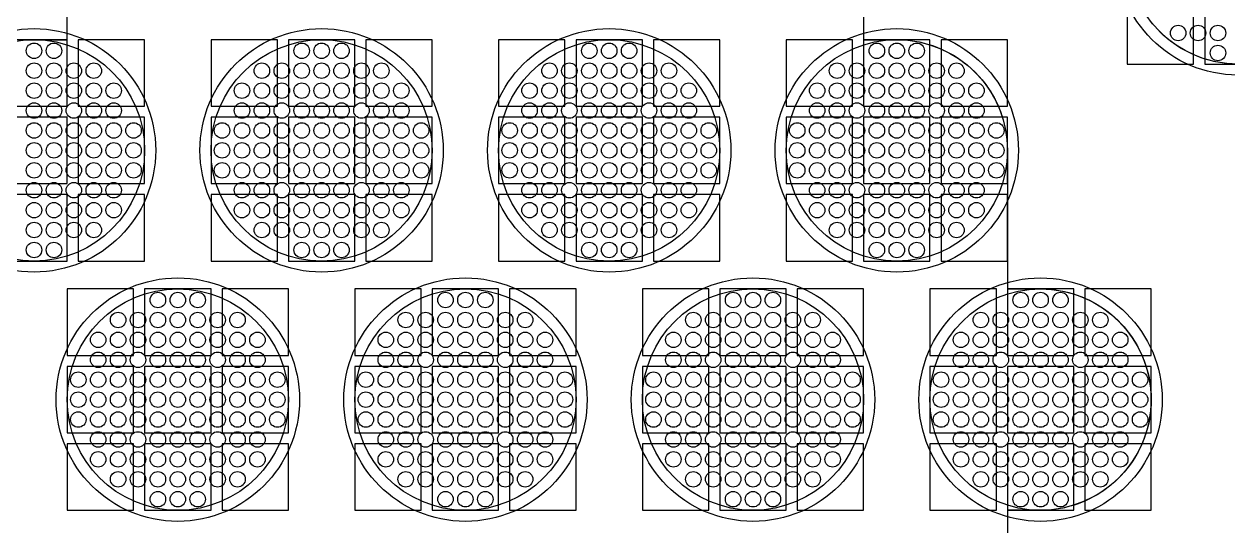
# Model space of a CAD drawing. Extents: x -49 to 54, y -38 to 38.
# Drawn here: x -21.04 to -15.6, y 1 to 3.27 of the extents above; entities that cross this region are included whole.
import ezdxf

# ---------------------------------------------------------------- set-up
doc = ezdxf.new("R2010")
doc.units = 0
for name, color, linetype in [('BACK_LAYER', 5, 'CONTINUOUS'), ('COND_LAYER_LOWER_ELECTRODE', 6, 'CONTINUOUS'), ('CONDUCTIVE_LAYER_BACK_LAYER', 2, 'CONTINUOUS'), ('EMITTER', 3, 'CONTINUOUS'), ('LOWER_ELECTRODE', 1, 'CONTINUOUS')]:
    doc.layers.add(name, color=color, linetype=linetype)

msp = doc.modelspace()

# ---------------------------------------------------------------- linework, layer by layer
at = {"layer": 'BACK_LAYER'}
for points in [[(-16.0546, 3.087), (-15.7546, 3.087), (-15.7546, 3.387), (-16.0546, 3.387)], [(-15.7046, 3.087), (-15.4046, 3.087), (-15.4046, 3.387), (-15.7046, 3.387)], [(-21.1465, 2.8968), (-20.8465, 2.8968), (-20.8465, 3.1968), (-21.1465, 3.1968)], [(-20.7965, 2.8968), (-20.4965, 2.8968), (-20.4965, 3.1968), (-20.7965, 3.1968)], [(-20.1965, 2.8968), (-19.8965, 2.8968), (-19.8965, 3.1968), (-20.1965, 3.1968)], [(-19.8465, 2.8968), (-19.5465, 2.8968), (-19.5465, 3.1968), (-19.8465, 3.1968)], [(-19.4965, 2.8968), (-19.1965, 2.8968), (-19.1965, 3.1968), (-19.4965, 3.1968)], [(-18.8965, 2.8968), (-18.5965, 2.8968), (-18.5965, 3.1968), (-18.8965, 3.1968)], [(-18.5465, 2.8968), (-18.2465, 2.8968), (-18.2465, 3.1968), (-18.5465, 3.1968)], [(-18.1965, 2.8968), (-17.8965, 2.8968), (-17.8965, 3.1968), (-18.1965, 3.1968)], [(-17.5965, 2.8968), (-17.2965, 2.8968), (-17.2965, 3.1968), (-17.5965, 3.1968)], [(-17.2465, 2.8968), (-16.9465, 2.8968), (-16.9465, 3.1968), (-17.2465, 3.1968)], [(-16.8965, 2.8968), (-16.5965, 2.8968), (-16.5965, 3.1968), (-16.8965, 3.1968)], [(-21.1465, 2.5468), (-20.8465, 2.5468), (-20.8465, 2.8468), (-21.1465, 2.8468)], [(-20.7965, 2.5468), (-20.4965, 2.5468), (-20.4965, 2.8468), (-20.7965, 2.8468)], [(-20.1965, 2.5468), (-19.8965, 2.5468), (-19.8965, 2.8468), (-20.1965, 2.8468)], [(-19.8465, 2.5468), (-19.5465, 2.5468), (-19.5465, 2.8468), (-19.8465, 2.8468)], [(-19.4965, 2.5468), (-19.1965, 2.5468), (-19.1965, 2.8468), (-19.4965, 2.8468)], [(-18.8965, 2.5468), (-18.5965, 2.5468), (-18.5965, 2.8468), (-18.8965, 2.8468)], [(-18.5465, 2.5468), (-18.2465, 2.5468), (-18.2465, 2.8468), (-18.5465, 2.8468)], [(-18.1965, 2.5468), (-17.8965, 2.5468), (-17.8965, 2.8468), (-18.1965, 2.8468)], [(-17.5965, 2.5468), (-17.2965, 2.5468), (-17.2965, 2.8468), (-17.5965, 2.8468)], [(-17.2465, 2.5468), (-16.9465, 2.5468), (-16.9465, 2.8468), (-17.2465, 2.8468)], [(-16.8965, 2.5468), (-16.5965, 2.5468), (-16.5965, 2.8468), (-16.8965, 2.8468)], [(-21.1465, 2.1968), (-20.8465, 2.1968), (-20.8465, 2.4968), (-21.1465, 2.4968)], [(-20.7965, 2.1968), (-20.4965, 2.1968), (-20.4965, 2.4968), (-20.7965, 2.4968)], [(-20.1965, 2.1968), (-19.8965, 2.1968), (-19.8965, 2.4968), (-20.1965, 2.4968)], [(-19.8465, 2.1968), (-19.5465, 2.1968), (-19.5465, 2.4968), (-19.8465, 2.4968)], [(-19.4965, 2.1968), (-19.1965, 2.1968), (-19.1965, 2.4968), (-19.4965, 2.4968)], [(-18.8965, 2.1968), (-18.5965, 2.1968), (-18.5965, 2.4968), (-18.8965, 2.4968)], [(-18.5465, 2.1968), (-18.2465, 2.1968), (-18.2465, 2.4968), (-18.5465, 2.4968)], [(-18.1965, 2.1968), (-17.8965, 2.1968), (-17.8965, 2.4968), (-18.1965, 2.4968)], [(-17.5965, 2.1968), (-17.2965, 2.1968), (-17.2965, 2.4968), (-17.5965, 2.4968)], [(-17.2465, 2.1968), (-16.9465, 2.1968), (-16.9465, 2.4968), (-17.2465, 2.4968)], [(-16.8965, 2.1968), (-16.5965, 2.1968), (-16.5965, 2.4968), (-16.8965, 2.4968)], [(-20.8465, 1.7709), (-20.5465, 1.7709), (-20.5465, 2.0709), (-20.8465, 2.0709)], [(-20.4965, 1.7709), (-20.1965, 1.7709), (-20.1965, 2.0709), (-20.4965, 2.0709)], [(-20.1465, 1.7709), (-19.8465, 1.7709), (-19.8465, 2.0709), (-20.1465, 2.0709)], [(-19.5465, 1.7709), (-19.2465, 1.7709), (-19.2465, 2.0709), (-19.5465, 2.0709)], [(-19.1965, 1.7709), (-18.8965, 1.7709), (-18.8965, 2.0709), (-19.1965, 2.0709)], [(-18.8465, 1.7709), (-18.5465, 1.7709), (-18.5465, 2.0709), (-18.8465, 2.0709)], [(-18.2465, 1.7709), (-17.9465, 1.7709), (-17.9465, 2.0709), (-18.2465, 2.0709)], [(-17.8965, 1.7709), (-17.5965, 1.7709), (-17.5965, 2.0709), (-17.8965, 2.0709)], [(-17.5465, 1.7709), (-17.2465, 1.7709), (-17.2465, 2.0709), (-17.5465, 2.0709)], [(-16.9465, 1.7709), (-16.6465, 1.7709), (-16.6465, 2.0709), (-16.9465, 2.0709)], [(-16.5965, 1.7709), (-16.2965, 1.7709), (-16.2965, 2.0709), (-16.5965, 2.0709)], [(-16.2465, 1.7709), (-15.9465, 1.7709), (-15.9465, 2.0709), (-16.2465, 2.0709)], [(-20.8465, 1.4209), (-20.5465, 1.4209), (-20.5465, 1.7209), (-20.8465, 1.7209)], [(-20.4965, 1.4209), (-20.1965, 1.4209), (-20.1965, 1.7209), (-20.4965, 1.7209)], [(-20.1465, 1.4209), (-19.8465, 1.4209), (-19.8465, 1.7209), (-20.1465, 1.7209)], [(-19.5465, 1.4209), (-19.2465, 1.4209), (-19.2465, 1.7209), (-19.5465, 1.7209)], [(-19.1965, 1.4209), (-18.8965, 1.4209), (-18.8965, 1.7209), (-19.1965, 1.7209)], [(-18.8465, 1.4209), (-18.5465, 1.4209), (-18.5465, 1.7209), (-18.8465, 1.7209)], [(-18.2465, 1.4209), (-17.9465, 1.4209), (-17.9465, 1.7209), (-18.2465, 1.7209)], [(-17.8965, 1.4209), (-17.5965, 1.4209), (-17.5965, 1.7209), (-17.8965, 1.7209)], [(-17.5465, 1.4209), (-17.2465, 1.4209), (-17.2465, 1.7209), (-17.5465, 1.7209)], [(-16.9465, 1.4209), (-16.6465, 1.4209), (-16.6465, 1.7209), (-16.9465, 1.7209)], [(-16.5965, 1.4209), (-16.2965, 1.4209), (-16.2965, 1.7209), (-16.5965, 1.7209)], [(-16.2465, 1.4209), (-15.9465, 1.4209), (-15.9465, 1.7209), (-16.2465, 1.7209)], [(-20.8465, 1.0709), (-20.5465, 1.0709), (-20.5465, 1.3709), (-20.8465, 1.3709)], [(-20.4965, 1.0709), (-20.1965, 1.0709), (-20.1965, 1.3709), (-20.4965, 1.3709)], [(-20.1465, 1.0709), (-19.8465, 1.0709), (-19.8465, 1.3709), (-20.1465, 1.3709)], [(-19.5465, 1.0709), (-19.2465, 1.0709), (-19.2465, 1.3709), (-19.5465, 1.3709)], [(-19.1965, 1.0709), (-18.8965, 1.0709), (-18.8965, 1.3709), (-19.1965, 1.3709)], [(-18.8465, 1.0709), (-18.5465, 1.0709), (-18.5465, 1.3709), (-18.8465, 1.3709)], [(-18.2465, 1.0709), (-17.9465, 1.0709), (-17.9465, 1.3709), (-18.2465, 1.3709)], [(-17.8965, 1.0709), (-17.5965, 1.0709), (-17.5965, 1.3709), (-17.8965, 1.3709)], [(-17.5465, 1.0709), (-17.2465, 1.0709), (-17.2465, 1.3709), (-17.5465, 1.3709)], [(-16.9465, 1.0709), (-16.6465, 1.0709), (-16.6465, 1.3709), (-16.9465, 1.3709)], [(-16.5965, 1.0709), (-16.2965, 1.0709), (-16.2965, 1.3709), (-16.5965, 1.3709)], [(-16.2465, 1.0709), (-15.9465, 1.0709), (-15.9465, 1.3709), (-16.2465, 1.3709)]]:
    msp.add_lwpolyline(points, close=True, dxfattribs=at)
at = {"layer": 'COND_LAYER_LOWER_ELECTRODE'}
for centre in [(-15.5546, 3.587), (-20.9965, 2.6968), (-19.6965, 2.6968), (-18.3965, 2.6968), (-17.0965, 2.6968), (-20.3465, 1.5709), (-19.0465, 1.5709), (-17.7465, 1.5709), (-16.4465, 1.5709)]:
    msp.add_circle(centre, 0.55, dxfattribs=at)
at = {"layer": 'CONDUCTIVE_LAYER_BACK_LAYER'}
for points in [[(-21.0461, 3.1943), (-21.0263, 3.1959), (-21.0064, 3.1967), (-20.8465, 3.1967), (-20.8465, 3.8226)], [(-17.2465, 3.8226), (-17.2465, 3.1967), (-17.0866, 3.1967), (-17.0667, 3.1959), (-17.0469, 3.1943), (-17.0271, 3.1919), (-17.0075, 3.1888), (-16.988, 3.1849), (-16.9687, 3.1802), (-16.9496, 3.1747), (-16.9307, 3.1685), (-16.9121, 3.1615), (-16.8937, 3.1538), (-16.8757, 3.1454), (-16.8581, 3.1362), (-16.8408, 3.1264), (-16.8239, 3.1159), (-16.8075, 3.1047), (-16.7915, 3.0929), (-16.776, 3.0805), (-16.761, 3.0674), (-16.7465, 3.0538), (-16.7326, 3.0396), (-16.7192, 3.0249), (-16.7065, 3.0096), (-16.6943, 2.9939), (-16.6829, 2.9776), (-16.672, 2.961), (-16.6618, 2.9439), (-16.6524, 2.9264), (-16.6436, 2.9086), (-16.6355, 2.8904), (-16.6282, 2.8719), (-16.6216, 2.8532), (-16.6158, 2.8342), (-16.6107, 2.8149), (-16.6064, 2.7955), (-16.6028, 2.776), (-16.6001, 2.7563), (-16.5981, 2.7365), (-16.5969, 2.7166), (-16.5965, 2.6968), (-16.5965, 2.0708), (-16.4366, 2.0708), (-16.4167, 2.07), (-16.3969, 2.0685), (-16.3771, 2.0661), (-16.3575, 2.0629), (-16.338, 2.059), (-16.3187, 2.0543), (-16.2996, 2.0489), (-16.2807, 2.0426), (-16.2621, 2.0357), (-16.2437, 2.028), (-16.2257, 2.0195), (-16.2081, 2.0104), (-16.1908, 2.0006), (-16.1739, 1.9901), (-16.1575, 1.9789), (-16.1415, 1.9671), (-16.126, 1.9547), (-16.111, 1.9416), (-16.0965, 1.928), (-16.0826, 1.9138), (-16.0692, 1.899), (-16.0565, 1.8838), (-16.0443, 1.868), (-16.0329, 1.8518), (-16.022, 1.8351), (-16.0118, 1.8181), (-16.0024, 1.8006), (-15.9936, 1.7827), (-15.9855, 1.7646), (-15.9782, 1.7461), (-15.9716, 1.7273), (-15.9658, 1.7083), (-15.9607, 1.6891), (-15.9564, 1.6697), (-15.9528, 1.6501), (-15.9501, 1.6304), (-15.9481, 1.6107), (-15.9469, 1.5908), (-15.9465, 1.5709), (-15.9469, 1.5511), (-15.9481, 1.5312), (-15.9501, 1.5114), (-15.9528, 1.4917), (-15.9564, 1.4722), (-15.9607, 1.4528), (-15.9658, 1.4335), (-15.9716, 1.4145), (-15.9782, 1.3958), (-15.9855, 1.3773), (-15.9936, 1.3591), (-16.0024, 1.3413), (-16.0118, 1.3238), (-16.022, 1.3067), (-16.0329, 1.2901), (-16.0443, 1.2738), (-16.0565, 1.2581), (-16.0692, 1.2428), (-16.0826, 1.2281), (-16.0965, 1.2139), (-16.111, 1.2002), (-16.126, 1.1872), (-16.1415, 1.1748), (-16.1575, 1.1629), (-16.1739, 1.1518), (-16.1908, 1.1413), (-16.2081, 1.1314), (-16.2257, 1.1223), (-16.2437, 1.1139), (-16.2621, 1.1062), (-16.2807, 1.0992), (-16.2996, 1.093), (-16.3187, 1.0875), (-16.338, 1.0828), (-16.3575, 1.0789), (-16.3771, 1.0758), (-16.3969, 1.0734), (-16.4167, 1.0718), (-16.4366, 1.071), (-16.5965, 1.071), (-16.5965, 0.4451)], [(-15.5845, 3.0878), (-15.6043, 3.0894), (-15.624, 3.0918), (-15.6436, 3.0949), (-15.6631, 3.0989), (-15.6825, 3.1036), (-15.7016, 3.109), (-15.7205, 3.1152), (-15.7391, 3.1222), (-15.7574, 3.1299), (-15.7754, 3.1383), (-15.7931, 3.1475), (-15.8104, 3.1573), (-15.8272, 3.1678), (-15.8437, 3.179), (-15.8597, 3.1908), (-15.8752, 3.2032), (-15.8902, 3.2163), (-15.9047, 3.2299), (-15.9186, 3.2441), (-15.9319, 3.2588), (-15.9447, 3.2741)]]:
    msp.add_lwpolyline(points, dxfattribs=at)
at = {"layer": 'EMITTER'}
for centre in [(-15.5546, 3.587), (-20.9965, 2.6968), (-19.6965, 2.6968), (-18.3965, 2.6968), (-17.0965, 2.6968), (-20.3465, 1.5709), (-19.0465, 1.5709), (-17.7465, 1.5709), (-16.4465, 1.5709)]:
    msp.add_circle(centre, 0.5, dxfattribs=at)
at = {"layer": 'LOWER_ELECTRODE'}
for centre in [(-15.8246, 3.227), (-15.7346, 3.227), (-15.6446, 3.227), (-20.9965, 3.1468), (-20.9065, 3.1468), (-19.7865, 3.1468), (-19.6965, 3.1468), (-19.6065, 3.1468), (-18.4865, 3.1468), (-18.3965, 3.1468), (-18.3065, 3.1468), (-17.1865, 3.1468), (-17.0965, 3.1468), (-17.0065, 3.1468), (-15.6446, 3.137), (-20.9965, 3.0568), (-20.9065, 3.0568), (-20.8165, 3.0568), (-20.7265, 3.0568), (-19.9665, 3.0568), (-19.8765, 3.0568), (-19.7865, 3.0568), (-19.6965, 3.0568), (-19.6065, 3.0568), (-19.5165, 3.0568), (-19.4265, 3.0568), (-18.6665, 3.0568), (-18.5765, 3.0568), (-18.4865, 3.0568), (-18.3965, 3.0568), (-18.3065, 3.0568), (-18.2165, 3.0568), (-18.1265, 3.0568), (-17.3665, 3.0568), (-17.2765, 3.0568), (-17.1865, 3.0568), (-17.0965, 3.0568), (-17.0065, 3.0568), (-16.9165, 3.0568), (-16.8265, 3.0568), (-20.9965, 2.9668), (-20.9065, 2.9668), (-20.8165, 2.9668), (-20.7265, 2.9668), (-20.6365, 2.9668), (-20.0565, 2.9668), (-19.9665, 2.9668), (-19.8765, 2.9668), (-19.7865, 2.9668), (-19.6965, 2.9668), (-19.6065, 2.9668), (-19.5165, 2.9668), (-19.4265, 2.9668), (-19.3365, 2.9668), (-18.7565, 2.9668), (-18.6665, 2.9668), (-18.5765, 2.9668), (-18.4865, 2.9668), (-18.3965, 2.9668), (-18.3065, 2.9668), (-18.2165, 2.9668), (-18.1265, 2.9668), (-18.0365, 2.9668), (-17.4565, 2.9668), (-17.3665, 2.9668), (-17.2765, 2.9668), (-17.1865, 2.9668), (-17.0965, 2.9668), (-17.0065, 2.9668), (-16.9165, 2.9668), (-16.8265, 2.9668), (-16.7365, 2.9668), (-20.9965, 2.8768), (-20.9065, 2.8768), (-20.8165, 2.8768), (-20.7265, 2.8768), (-20.6365, 2.8768), (-20.0565, 2.8768), (-19.9665, 2.8768), (-19.8765, 2.8768), (-19.7865, 2.8768), (-19.6965, 2.8768), (-19.6065, 2.8768), (-19.5165, 2.8768), (-19.4265, 2.8768), (-19.3365, 2.8768), (-18.7565, 2.8768), (-18.6665, 2.8768), (-18.5765, 2.8768), (-18.4865, 2.8768), (-18.3965, 2.8768), (-18.3065, 2.8768), (-18.2165, 2.8768), (-18.1265, 2.8768), (-18.0365, 2.8768), (-17.4565, 2.8768), (-17.3665, 2.8768), (-17.2765, 2.8768), (-17.1865, 2.8768), (-17.0965, 2.8768), (-17.0065, 2.8768), (-16.9165, 2.8768), (-16.8265, 2.8768), (-16.7365, 2.8768), (-20.9965, 2.7868), (-20.9065, 2.7868), (-20.8165, 2.7868), (-20.7265, 2.7868), (-20.6365, 2.7868), (-20.5465, 2.7868), (-20.1465, 2.7868), (-20.0565, 2.7868), (-19.9665, 2.7868), (-19.8765, 2.7868), (-19.7865, 2.7868), (-19.6965, 2.7868), (-19.6065, 2.7868), (-19.5165, 2.7868), (-19.4265, 2.7868), (-19.3365, 2.7868), (-19.2465, 2.7868), (-18.8465, 2.7868), (-18.7565, 2.7868), (-18.6665, 2.7868), (-18.5765, 2.7868), (-18.4865, 2.7868), (-18.3965, 2.7868), (-18.3065, 2.7868), (-18.2165, 2.7868), (-18.1265, 2.7868), (-18.0365, 2.7868), (-17.9465, 2.7868), (-17.5465, 2.7868), (-17.4565, 2.7868), (-17.3665, 2.7868), (-17.2765, 2.7868), (-17.1865, 2.7868), (-17.0965, 2.7868), (-17.0065, 2.7868), (-16.9165, 2.7868), (-16.8265, 2.7868), (-16.7365, 2.7868), (-16.6465, 2.7868), (-20.9965, 2.6968), (-20.9065, 2.6968), (-20.8165, 2.6968), (-20.7265, 2.6968), (-20.6365, 2.6968), (-20.5465, 2.6968), (-20.1465, 2.6968), (-20.0565, 2.6968), (-19.9665, 2.6968), (-19.8765, 2.6968), (-19.7865, 2.6968), (-19.6965, 2.6968), (-19.6065, 2.6968), (-19.5165, 2.6968), (-19.4265, 2.6968), (-19.3365, 2.6968), (-19.2465, 2.6968), (-18.8465, 2.6968), (-18.7565, 2.6968), (-18.6665, 2.6968), (-18.5765, 2.6968), (-18.4865, 2.6968), (-18.3965, 2.6968), (-18.3065, 2.6968), (-18.2165, 2.6968), (-18.1265, 2.6968), (-18.0365, 2.6968), (-17.9465, 2.6968), (-17.5465, 2.6968), (-17.4565, 2.6968), (-17.3665, 2.6968), (-17.2765, 2.6968), (-17.1865, 2.6968), (-17.0965, 2.6968), (-17.0065, 2.6968), (-16.9165, 2.6968), (-16.8265, 2.6968), (-16.7365, 2.6968), (-16.6465, 2.6968), (-20.9965, 2.6068), (-20.9065, 2.6068), (-20.8165, 2.6068), (-20.7265, 2.6068), (-20.6365, 2.6068), (-20.5465, 2.6068), (-20.1465, 2.6068), (-20.0565, 2.6068), (-19.9665, 2.6068), (-19.8765, 2.6068), (-19.7865, 2.6068), (-19.6965, 2.6068), (-19.6065, 2.6068), (-19.5165, 2.6068), (-19.4265, 2.6068), (-19.3365, 2.6068), (-19.2465, 2.6068), (-18.8465, 2.6068), (-18.7565, 2.6068), (-18.6665, 2.6068), (-18.5765, 2.6068), (-18.4865, 2.6068), (-18.3965, 2.6068), (-18.3065, 2.6068), (-18.2165, 2.6068), (-18.1265, 2.6068), (-18.0365, 2.6068), (-17.9465, 2.6068), (-17.5465, 2.6068), (-17.4565, 2.6068), (-17.3665, 2.6068), (-17.2765, 2.6068), (-17.1865, 2.6068), (-17.0965, 2.6068), (-17.0065, 2.6068), (-16.9165, 2.6068), (-16.8265, 2.6068), (-16.7365, 2.6068), (-16.6465, 2.6068), (-20.9965, 2.5168), (-20.9065, 2.5168), (-20.8165, 2.5168), (-20.7265, 2.5168), (-20.6365, 2.5168), (-20.0565, 2.5168), (-19.9665, 2.5168), (-19.8765, 2.5168), (-19.7865, 2.5168), (-19.6965, 2.5168), (-19.6065, 2.5168), (-19.5165, 2.5168), (-19.4265, 2.5168), (-19.3365, 2.5168), (-18.7565, 2.5168), (-18.6665, 2.5168), (-18.5765, 2.5168), (-18.4865, 2.5168), (-18.3965, 2.5168), (-18.3065, 2.5168), (-18.2165, 2.5168), (-18.1265, 2.5168), (-18.0365, 2.5168), (-17.4565, 2.5168), (-17.3665, 2.5168), (-17.2765, 2.5168), (-17.1865, 2.5168), (-17.0965, 2.5168), (-17.0065, 2.5168), (-16.9165, 2.5168), (-16.8265, 2.5168), (-16.7365, 2.5168), (-20.9965, 2.4268), (-20.9065, 2.4268), (-20.8165, 2.4268), (-20.7265, 2.4268), (-20.6365, 2.4268), (-20.0565, 2.4268), (-19.9665, 2.4268), (-19.8765, 2.4268), (-19.7865, 2.4268), (-19.6965, 2.4268), (-19.6065, 2.4268), (-19.5165, 2.4268), (-19.4265, 2.4268), (-19.3365, 2.4268), (-18.7565, 2.4268), (-18.6665, 2.4268), (-18.5765, 2.4268), (-18.4865, 2.4268), (-18.3965, 2.4268), (-18.3065, 2.4268), (-18.2165, 2.4268), (-18.1265, 2.4268), (-18.0365, 2.4268), (-17.4565, 2.4268), (-17.3665, 2.4268), (-17.2765, 2.4268), (-17.1865, 2.4268), (-17.0965, 2.4268), (-17.0065, 2.4268), (-16.9165, 2.4268), (-16.8265, 2.4268), (-16.7365, 2.4268), (-20.9965, 2.3368), (-20.9065, 2.3368), (-20.8165, 2.3368), (-20.7265, 2.3368), (-19.9665, 2.3368), (-19.8765, 2.3368), (-19.7865, 2.3368), (-19.6965, 2.3368), (-19.6065, 2.3368), (-19.5165, 2.3368), (-19.4265, 2.3368), (-18.6665, 2.3368), (-18.5765, 2.3368), (-18.4865, 2.3368), (-18.3965, 2.3368), (-18.3065, 2.3368), (-18.2165, 2.3368), (-18.1265, 2.3368), (-17.3665, 2.3368), (-17.2765, 2.3368), (-17.1865, 2.3368), (-17.0965, 2.3368), (-17.0065, 2.3368), (-16.9165, 2.3368), (-16.8265, 2.3368), (-20.9965, 2.2468), (-20.9065, 2.2468), (-19.7865, 2.2468), (-19.6965, 2.2468), (-19.6065, 2.2468), (-18.4865, 2.2468), (-18.3965, 2.2468), (-18.3065, 2.2468), (-17.1865, 2.2468), (-17.0965, 2.2468), (-17.0065, 2.2468), (-20.4365, 2.0209), (-20.3465, 2.0209), (-20.2565, 2.0209), (-19.1365, 2.0209), (-19.0465, 2.0209), (-18.9565, 2.0209), (-17.8365, 2.0209), (-17.7465, 2.0209), (-17.6565, 2.0209), (-16.5365, 2.0209), (-16.4465, 2.0209), (-16.3565, 2.0209), (-20.6165, 1.9309), (-20.5265, 1.9309), (-20.4365, 1.9309), (-20.3465, 1.9309), (-20.2565, 1.9309), (-20.1665, 1.9309), (-20.0765, 1.9309), (-19.3165, 1.9309), (-19.2265, 1.9309), (-19.1365, 1.9309), (-19.0465, 1.9309), (-18.9565, 1.9309), (-18.8665, 1.9309), (-18.7765, 1.9309), (-18.0165, 1.9309), (-17.9265, 1.9309), (-17.8365, 1.9309), (-17.7465, 1.9309), (-17.6565, 1.9309), (-17.5665, 1.9309), (-17.4765, 1.9309), (-16.7165, 1.9309), (-16.6265, 1.9309), (-16.5365, 1.9309), (-16.4465, 1.9309), (-16.3565, 1.9309), (-16.2665, 1.9309), (-16.1765, 1.9309), (-20.7065, 1.8409), (-20.6165, 1.8409), (-20.5265, 1.8409), (-20.4365, 1.8409), (-20.3465, 1.8409), (-20.2565, 1.8409), (-20.1665, 1.8409), (-20.0765, 1.8409), (-19.9865, 1.8409), (-19.4065, 1.8409), (-19.3165, 1.8409), (-19.2265, 1.8409), (-19.1365, 1.8409), (-19.0465, 1.8409), (-18.9565, 1.8409), (-18.8665, 1.8409), (-18.7765, 1.8409), (-18.6865, 1.8409), (-18.1065, 1.8409), (-18.0165, 1.8409), (-17.9265, 1.8409), (-17.8365, 1.8409), (-17.7465, 1.8409), (-17.6565, 1.8409), (-17.5665, 1.8409), (-17.4765, 1.8409), (-17.3865, 1.8409), (-16.8065, 1.8409), (-16.7165, 1.8409), (-16.6265, 1.8409), (-16.5365, 1.8409), (-16.4465, 1.8409), (-16.3565, 1.8409), (-16.2665, 1.8409), (-16.1765, 1.8409), (-16.0865, 1.8409), (-20.7065, 1.7509), (-20.6165, 1.7509), (-20.5265, 1.7509), (-20.4365, 1.7509), (-20.3465, 1.7509), (-20.2565, 1.7509), (-20.1665, 1.7509), (-20.0765, 1.7509), (-19.9865, 1.7509), (-19.4065, 1.7509), (-19.3165, 1.7509), (-19.2265, 1.7509), (-19.1365, 1.7509), (-19.0465, 1.7509), (-18.9565, 1.7509), (-18.8665, 1.7509), (-18.7765, 1.7509), (-18.6865, 1.7509), (-18.1065, 1.7509), (-18.0165, 1.7509), (-17.9265, 1.7509), (-17.8365, 1.7509), (-17.7465, 1.7509), (-17.6565, 1.7509), (-17.5665, 1.7509), (-17.4765, 1.7509), (-17.3865, 1.7509), (-16.8065, 1.7509), (-16.7165, 1.7509), (-16.6265, 1.7509), (-16.5365, 1.7509), (-16.4465, 1.7509), (-16.3565, 1.7509), (-16.2665, 1.7509), (-16.1765, 1.7509), (-16.0865, 1.7509), (-20.7965, 1.6609), (-20.7065, 1.6609), (-20.6165, 1.6609), (-20.5265, 1.6609), (-20.4365, 1.6609), (-20.3465, 1.6609), (-20.2565, 1.6609), (-20.1665, 1.6609), (-20.0765, 1.6609), (-19.9865, 1.6609), (-19.8965, 1.6609), (-19.4965, 1.6609), (-19.4065, 1.6609), (-19.3165, 1.6609), (-19.2265, 1.6609), (-19.1365, 1.6609), (-19.0465, 1.6609), (-18.9565, 1.6609), (-18.8665, 1.6609), (-18.7765, 1.6609), (-18.6865, 1.6609), (-18.5965, 1.6609), (-18.1965, 1.6609), (-18.1065, 1.6609), (-18.0165, 1.6609), (-17.9265, 1.6609), (-17.8365, 1.6609), (-17.7465, 1.6609), (-17.6565, 1.6609), (-17.5665, 1.6609), (-17.4765, 1.6609), (-17.3865, 1.6609), (-17.2965, 1.6609), (-16.8965, 1.6609), (-16.8065, 1.6609), (-16.7165, 1.6609), (-16.6265, 1.6609), (-16.5365, 1.6609), (-16.4465, 1.6609), (-16.3565, 1.6609), (-16.2665, 1.6609), (-16.1765, 1.6609), (-16.0865, 1.6609), (-15.9965, 1.6609), (-20.7965, 1.5709), (-20.7065, 1.5709), (-20.6165, 1.5709), (-20.5265, 1.5709), (-20.4365, 1.5709), (-20.3465, 1.5709), (-20.2565, 1.5709), (-20.1665, 1.5709), (-20.0765, 1.5709), (-19.9865, 1.5709), (-19.8965, 1.5709), (-19.4965, 1.5709), (-19.4065, 1.5709), (-19.3165, 1.5709), (-19.2265, 1.5709), (-19.1365, 1.5709), (-19.0465, 1.5709), (-18.9565, 1.5709), (-18.8665, 1.5709), (-18.7765, 1.5709), (-18.6865, 1.5709), (-18.5965, 1.5709), (-18.1965, 1.5709), (-18.1065, 1.5709), (-18.0165, 1.5709), (-17.9265, 1.5709), (-17.8365, 1.5709), (-17.7465, 1.5709), (-17.6565, 1.5709), (-17.5665, 1.5709), (-17.4765, 1.5709), (-17.3865, 1.5709), (-17.2965, 1.5709), (-16.8965, 1.5709), (-16.8065, 1.5709), (-16.7165, 1.5709), (-16.6265, 1.5709), (-16.5365, 1.5709), (-16.4465, 1.5709), (-16.3565, 1.5709), (-16.2665, 1.5709), (-16.1765, 1.5709), (-16.0865, 1.5709), (-15.9965, 1.5709), (-20.7965, 1.4809), (-20.7065, 1.4809), (-20.6165, 1.4809), (-20.5265, 1.4809), (-20.4365, 1.4809), (-20.3465, 1.4809), (-20.2565, 1.4809), (-20.1665, 1.4809), (-20.0765, 1.4809), (-19.9865, 1.4809), (-19.8965, 1.4809), (-19.4965, 1.4809), (-19.4065, 1.4809), (-19.3165, 1.4809), (-19.2265, 1.4809), (-19.1365, 1.4809), (-19.0465, 1.4809), (-18.9565, 1.4809), (-18.8665, 1.4809), (-18.7765, 1.4809), (-18.6865, 1.4809), (-18.5965, 1.4809), (-18.1965, 1.4809), (-18.1065, 1.4809), (-18.0165, 1.4809), (-17.9265, 1.4809), (-17.8365, 1.4809), (-17.7465, 1.4809), (-17.6565, 1.4809), (-17.5665, 1.4809), (-17.4765, 1.4809), (-17.3865, 1.4809), (-17.2965, 1.4809), (-16.8965, 1.4809), (-16.8065, 1.4809), (-16.7165, 1.4809), (-16.6265, 1.4809), (-16.5365, 1.4809), (-16.4465, 1.4809), (-16.3565, 1.4809), (-16.2665, 1.4809), (-16.1765, 1.4809), (-16.0865, 1.4809), (-15.9965, 1.4809), (-20.7065, 1.3909), (-20.6165, 1.3909), (-20.5265, 1.3909), (-20.4365, 1.3909), (-20.3465, 1.3909), (-20.2565, 1.3909), (-20.1665, 1.3909), (-20.0765, 1.3909), (-19.9865, 1.3909), (-19.4065, 1.3909), (-19.3165, 1.3909), (-19.2265, 1.3909), (-19.1365, 1.3909), (-19.0465, 1.3909), (-18.9565, 1.3909), (-18.8665, 1.3909), (-18.7765, 1.3909), (-18.6865, 1.3909), (-18.1065, 1.3909), (-18.0165, 1.3909), (-17.9265, 1.3909), (-17.8365, 1.3909), (-17.7465, 1.3909), (-17.6565, 1.3909), (-17.5665, 1.3909), (-17.4765, 1.3909), (-17.3865, 1.3909), (-16.8065, 1.3909), (-16.7165, 1.3909), (-16.6265, 1.3909), (-16.5365, 1.3909), (-16.4465, 1.3909), (-16.3565, 1.3909), (-16.2665, 1.3909), (-16.1765, 1.3909), (-16.0865, 1.3909), (-20.7065, 1.3009), (-20.6165, 1.3009), (-20.5265, 1.3009), (-20.4365, 1.3009), (-20.3465, 1.3009), (-20.2565, 1.3009), (-20.1665, 1.3009), (-20.0765, 1.3009), (-19.9865, 1.3009), (-19.4065, 1.3009), (-19.3165, 1.3009), (-19.2265, 1.3009), (-19.1365, 1.3009), (-19.0465, 1.3009), (-18.9565, 1.3009), (-18.8665, 1.3009), (-18.7765, 1.3009), (-18.6865, 1.3009), (-18.1065, 1.3009), (-18.0165, 1.3009), (-17.9265, 1.3009), (-17.8365, 1.3009), (-17.7465, 1.3009), (-17.6565, 1.3009), (-17.5665, 1.3009), (-17.4765, 1.3009), (-17.3865, 1.3009), (-16.8065, 1.3009), (-16.7165, 1.3009), (-16.6265, 1.3009), (-16.5365, 1.3009), (-16.4465, 1.3009), (-16.3565, 1.3009), (-16.2665, 1.3009), (-16.1765, 1.3009), (-16.0865, 1.3009), (-20.6165, 1.2109), (-20.5265, 1.2109), (-20.4365, 1.2109), (-20.3465, 1.2109), (-20.2565, 1.2109), (-20.1665, 1.2109), (-20.0765, 1.2109), (-19.3165, 1.2109), (-19.2265, 1.2109), (-19.1365, 1.2109), (-19.0465, 1.2109), (-18.9565, 1.2109), (-18.8665, 1.2109), (-18.7765, 1.2109), (-18.0165, 1.2109), (-17.9265, 1.2109), (-17.8365, 1.2109), (-17.7465, 1.2109), (-17.6565, 1.2109), (-17.5665, 1.2109), (-17.4765, 1.2109), (-16.7165, 1.2109), (-16.6265, 1.2109), (-16.5365, 1.2109), (-16.4465, 1.2109), (-16.3565, 1.2109), (-16.2665, 1.2109), (-16.1765, 1.2109), (-20.4365, 1.1209), (-20.3465, 1.1209), (-20.2565, 1.1209), (-19.1365, 1.1209), (-19.0465, 1.1209), (-18.9565, 1.1209), (-17.8365, 1.1209), (-17.7465, 1.1209), (-17.6565, 1.1209), (-16.5365, 1.1209), (-16.4465, 1.1209), (-16.3565, 1.1209)]:
    msp.add_circle(centre, 0.035, dxfattribs=at)

doc.saveas('drawing.dxf')
